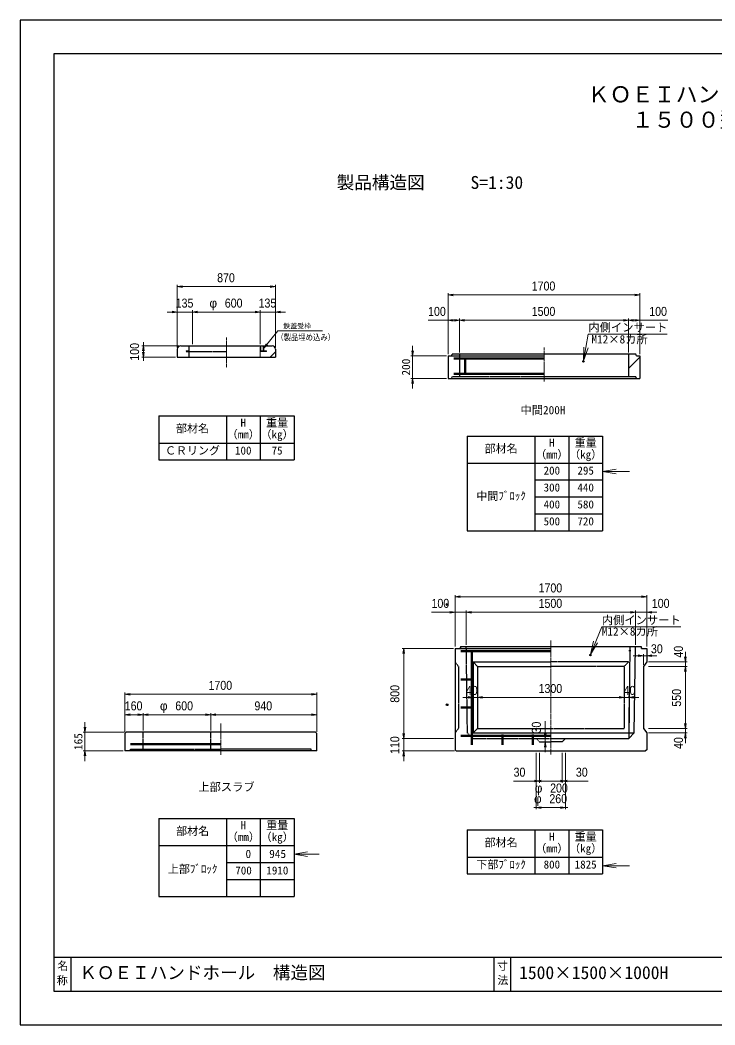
# Model space of a CAD drawing. Units: millimetres, scale not verified. Extents: x -210 to 210, y -148 to 148.
# Drawn here: x -210 to -4.6, y -148.5 to 148.5 of the extents above; entities that cross this region are included whole.
import ezdxf
from ezdxf.enums import TextEntityAlignment as Align

# ---------------------------------------------------------------- set-up
doc = ezdxf.new("R2010")
doc.units = ezdxf.units.MM
doc.header["$PDMODE"] = 32
doc.header["$PDSIZE"] = 0.5
doc.linetypes.add('USER1', pattern=[12.95, 6.35, -3.175, 0.25, -3.175])
doc.linetypes.add('USER2', pattern=[4.7625, 3.175, -1.5875])
doc.layers.add('0-0', color=7, linetype='Continuous')
for name, color, linetype, lineweight in [('0-1_0', 9, 'Continuous', 25), ('0-2_dims', 2, 'Continuous', 13), ('0-3_pen1実線', 4, 'Continuous', 13), ('0-4_pen2実線', 3, 'Continuous', 13), ('0-5_pen3実線', 7, 'Continuous', 25), ('0-6_pen4実線', 6, 'Continuous', 25), ('0-7_pen1一点', 4, 'USER1', 13), ('0-8_pen2破線', 3, 'USER2', 25), ('0-9_鉄筋１', 7, 'Continuous', 50), ('0-A_鉄筋２', 7, 'Continuous', 50)]:
    doc.layers.add(name, color=color, linetype=linetype, lineweight=lineweight)
doc.styles.add('ＭＳ ゴシック', font='')
doc.styles.add('ＭＳ Ｐゴシック', font='')
doc.styles.get('ＭＳ ゴシック').set_extended_font_data('MS Gothic')
doc.styles.get('ＭＳ Ｐゴシック').set_extended_font_data('MS PGothic')

# ---------------------------------------------------------------- blocks, each defined once
blk = doc.blocks.new('部分図 1')
at = {"layer": '0-1_0'}
blk.add_lwpolyline([(0, 0), (12600, 0), (12600, 8910), (0, 8910)], close=True, dxfattribs=at)
at = {"layer": '0-2_dims'}
for p, q in [((1394.07, 6006.59), (1394.07, 6561.54)), ((1394.07, 6546.54), (2264.07, 6546.54)), ((2264.07, 6021.59), (2264.07, 6561.54)), ((3796, 5948), (3796, 6487.95)), ((3796, 6472.95), (5496, 6472.95)), ((5496, 5948), (5496, 6487.95)), ((1394.07, 6006.59), (1394.07, 6336.54)), ((1529.07, 6036.59), (1529.07, 6336.54)), ((1529.07, 6036.59), (1529.07, 6336.54)), ((2129.07, 6036.59), (2129.07, 6336.54)), ((2129.07, 6036.59), (2129.07, 6336.54)), ((2264.07, 6006.59), (2264.07, 6336.54)), ((1394.07, 6321.54), (1304.07, 6321.54)), ((1529.07, 6321.54), (1394.07, 6321.54)), ((1529.07, 6321.54), (1619.07, 6321.54)), ((1529.07, 6321.54), (2129.07, 6321.54)), ((2129.07, 6321.54), (2039.07, 6321.54)), ((2129.07, 6321.54), (2264.07, 6321.54)), ((2264.07, 6321.54), (2354.07, 6321.54)), ((3796, 5948), (3796, 6262.95)), ((3896, 5963), (3896, 6262.95)), ((3896, 5963), (3896, 6262.95)), ((3896, 6247.95), (5396, 6247.95)), ((5396, 5963), (5396, 6262.95)), ((5396, 5963), (5396, 6262.95)), ((5496, 5948), (5496, 6262.95)), ((1409.07, 6021.59), (1079.13, 6021.59)), ((1094.13, 6021.59), (1094.13, 6053.41)), ((1094.13, 6021.59), (1094.13, 5921.59)), ((1379.07, 5921.59), (1079.13, 5921.59)), ((1094.13, 5921.59), (1094.13, 5889.78)), ((3857, 3354), (3857, 3811)), ((5557, 3796), (3857, 3796)), ((5557, 3354), (5557, 3811)), ((3857, 3659), (3648.36, 3659)), ((3857, 3354), (3857, 3674)), ((3857, 3659), (3957, 3659)), ((3957, 3369), (3957, 3674)), ((3957, 3369), (3957, 3674)), ((3957, 3659), (4047, 3659)), ((3957, 3659), (5457, 3659)), ((5457, 3659), (5367, 3659)), ((5457, 3369), (5457, 3674)), ((5457, 3369), (5457, 3674)), ((5457, 3659), (5557, 3659)), ((5557, 3354), (5557, 3674)), ((5557, 3659), (5647, 3659)), ((3842, 3339), (3387, 3339)), ((3402, 2539), (3402, 3339)), ((5900.3, 3219), (5900.3, 3309)), ((5527, 3273.11), (5437, 3273.11)), ((5527, 3194), (5527, 3288.11)), ((5527, 3273.11), (5557, 3273.11)), ((5557, 3234), (5557, 3288.11)), ((5557, 3273.11), (5647, 3273.11)), ((5572, 3219), (5915.3, 3219)), ((5900.3, 3179), (5900.3, 3219)), ((5572, 3179), (5915.3, 3179)), ((5572, 3179), (5915.3, 3179)), ((5900.3, 3179), (5900.3, 2629)), ((5900.3, 3179), (5900.3, 3089)), ((930, 2600), (930, 2947)), ((2630, 2600), (2630, 2947)), ((2630, 2932), (930, 2932)), ((4017, 2904), (3927, 2904)), ((4017, 2904), (4017, 2889)), ((4057, 2904), (4017, 2904)), ((4057, 2904), (4057, 2919)), ((4057, 2904), (5357, 2904)), ((4057, 2904), (4057, 2889)), ((4057, 2904), (4147, 2904)), ((5357, 2904), (5267, 2904)), ((5357, 2904), (5357, 2919)), ((5357, 2904), (5357, 2919)), ((5357, 2904), (5397, 2904)), ((5397, 2904), (5397, 2919)), ((5397, 2904), (5487, 2904)), ((930, 2600), (930, 2765.26)), ((1090, 2610), (1090, 2765.26)), ((1090, 2610), (1090, 2765.26)), ((1690, 2610), (1690, 2765.26)), ((1690, 2610), (1690, 2765.26)), ((2630, 2600), (2630, 2765.26)), ((930, 2750.26), (928.18, 2750.26)), ((1090, 2750.26), (930, 2750.26)), ((1090, 2750.26), (1690, 2750.26)), ((1090, 2750.26), (1091.82, 2750.26)), ((1690, 2750.26), (2630, 2750.26)), ((4657, 2539), (4657, 2693.09)), ((5900.3, 2629), (5900.3, 2719)), ((3402, 2539), (3402, 2629)), ((5572, 2629), (5915.3, 2629)), ((5572, 2629), (5915.3, 2629)), ((5572, 2589), (5915.3, 2589)), ((5900.3, 2629), (5900.3, 2589)), ((5900.3, 2589), (5900.3, 2499)), ((3842, 2539), (3387, 2539)), ((3842, 2539), (3387, 2539)), ((3402, 2539), (3402, 2429)), ((4657, 2539), (4642, 2539)), ((4657, 2509), (4642, 2509)), ((4657, 2509), (4657, 2539)), ((4657, 2509), (4657, 2419)), ((3852, 2429), (3387, 2429)), ((3402, 2429), (3402, 2339)), ((4577, 2414), (4577, 2147)), ((4577, 2414), (4577, 1912)), ((4607, 2414), (4607, 2147)), ((4607, 2414), (4607, 2147)), ((4807, 2414), (4807, 2147)), ((4807, 2414), (4807, 2147)), ((4837, 2414), (4837, 1912)), ((4837, 2414), (4837, 2147)), ((4607, 2162), (4517, 2162)), ((4607, 2162), (4807, 2162)), ((4807, 2162), (4897, 2162)), ((4577, 1927), (4557, 1927)), ((4577, 1927), (4837, 1927)), ((4837, 1927), (4857, 1927))]:
    blk.add_line(p, q, dxfattribs=at)
at = {"layer": '0-2_dims', "lineweight": 18}
for p, q in [((2330.09, 6154.95), (2681.55, 6154.95)), ((3481, 5933), (3481, 6023)), ((3781, 5933), (3466, 5933)), ((3481, 5933), (3481, 5733)), ((3781, 5733), (3466, 5733)), ((3481, 5733), (3481, 5643)), ((5165.7, 4908), (5405, 4908)), ((575, 2595), (575, 2685)), ((925, 2595), (560, 2595)), ((575, 2595), (575, 2430)), ((915, 2430), (560, 2430)), ((575, 2430), (575, 2340)), ((2430, 1514), (2651.93, 1514)), ((5165.7, 1411.94), (5405, 1411.94))]:
    blk.add_line(p, q, dxfattribs=at)
at = {"layer": '0-2_dims'}
for points in [[(1439.07, 6554.04), (1394.07, 6546.54), (1439.07, 6539.04)], [(2219.07, 6539.04), (2264.07, 6546.54), (2219.07, 6554.04)], [(3841, 6480.45), (3796, 6472.95), (3841, 6465.45)], [(5451, 6465.45), (5496, 6472.95), (5451, 6480.45)], [(1349.07, 6314.04), (1394.07, 6321.54), (1349.07, 6329.04)], [(1574.07, 6329.04), (1529.07, 6321.54), (1574.07, 6314.04)], [(1574.07, 6329.04), (1529.07, 6321.54), (1574.07, 6314.04)], [(2084.07, 6314.04), (2129.07, 6321.54), (2084.07, 6329.04)], [(2084.07, 6314.04), (2129.07, 6321.54), (2084.07, 6329.04)], [(2309.07, 6329.04), (2264.07, 6321.54), (2309.07, 6314.04)], [(3896, 6247.95), (3796, 6247.95), (3618.18, 6247.95)], [(3841, 6255.45), (3796, 6247.95), (3841, 6240.45)], [(3851, 6240.45), (3896, 6247.95), (3851, 6255.45)], [(3941, 6255.45), (3896, 6247.95), (3941, 6240.45)], [(5351, 6240.45), (5396, 6247.95), (5351, 6255.45)], [(5441, 6255.45), (5396, 6247.95), (5441, 6240.45)], [(5396, 6247.95), (5496, 6247.95), (5742.85, 6247.95)], [(5451, 6240.45), (5496, 6247.95), (5451, 6255.45)], [(2161.07, 5999.59), (2285.09, 6154.95), (2330.09, 6154.95)], [(1101.63, 5976.59), (1094.13, 6021.59), (1086.63, 5976.59)], [(2183.28, 6039.44), (2161.07, 5999.59), (2195.01, 6030.08)], [(1086.63, 5966.59), (1094.13, 5921.59), (1101.63, 5966.59)], [(3902, 3803.5), (3857, 3796), (3902, 3788.5)], [(5512, 3788.5), (5557, 3796), (5512, 3803.5)], [(3812, 3651.5), (3857, 3659), (3812, 3666.5)], [(4002, 3666.5), (3957, 3659), (4002, 3651.5)], [(4002, 3666.5), (3957, 3659), (4002, 3651.5)], [(5412, 3651.5), (5457, 3659), (5412, 3666.5)], [(5412, 3651.5), (5457, 3659), (5412, 3666.5)], [(5602, 3666.5), (5557, 3659), (5602, 3651.5)], [(3409.5, 3294), (3402, 3339), (3394.5, 3294)], [(5482, 3265.61), (5527, 3273.11), (5482, 3280.61)], [(5602, 3280.61), (5557, 3273.11), (5602, 3265.61)], [(5892.8, 3264), (5900.3, 3219), (5907.8, 3264)], [(5907.8, 3134), (5900.3, 3179), (5892.8, 3134)], [(5907.8, 3134), (5900.3, 3179), (5892.8, 3134)], [(975, 2939.5), (930, 2932), (975, 2924.5)], [(2585, 2924.5), (2630, 2932), (2585, 2939.5)], [(3972, 2896.5), (4017, 2904), (3972, 2911.5)], [(4102, 2911.5), (4057, 2904), (4102, 2896.5)], [(4102, 2911.5), (4057, 2904), (4102, 2896.5)], [(5312, 2896.5), (5357, 2904), (5312, 2911.5)], [(5312, 2896.5), (5357, 2904), (5312, 2911.5)], [(5442, 2911.5), (5397, 2904), (5442, 2896.5)], [(975, 2757.76), (930, 2750.26), (975, 2742.76)], [(1045, 2742.76), (1090, 2750.26), (1045, 2757.76)], [(1135, 2757.76), (1090, 2750.26), (1135, 2742.76)], [(1645, 2742.76), (1690, 2750.26), (1645, 2757.76)], [(1735, 2757.76), (1690, 2750.26), (1735, 2742.76)], [(2585, 2742.76), (2630, 2750.26), (2585, 2757.76)], [(5892.8, 2674), (5900.3, 2629), (5907.8, 2674)], [(5892.8, 2674), (5900.3, 2629), (5907.8, 2674)], [(3394.5, 2584), (3402, 2539), (3409.5, 2584)], [(3394.5, 2584), (3402, 2539), (3409.5, 2584)], [(4649.5, 2584), (4657, 2539), (4664.5, 2584)], [(5907.8, 2544), (5900.3, 2589), (5892.8, 2544)], [(4664.5, 2464), (4657, 2509), (4649.5, 2464)], [(3409.5, 2384), (3402, 2429), (3394.5, 2384)], [(4607, 2162), (4577, 2162), (4376.18, 2162)], [(4562, 2154.5), (4607, 2162), (4562, 2169.5)], [(4562, 2154.5), (4607, 2162), (4562, 2169.5)], [(4622, 2169.5), (4577, 2162), (4622, 2154.5)], [(4792, 2154.5), (4837, 2162), (4792, 2169.5)], [(4852, 2169.5), (4807, 2162), (4852, 2154.5)], [(4852, 2169.5), (4807, 2162), (4852, 2154.5)], [(4807, 2162), (4837, 2162), (5037.82, 2162)], [(4622, 1934.5), (4577, 1927), (4622, 1919.5)], [(4792, 1919.5), (4837, 1927), (4792, 1934.5)]]:
    blk.add_lwpolyline(points, dxfattribs=at)
at = {"layer": '0-2_dims', "lineweight": 18}
for points in [[(3473.5, 5978), (3481, 5933), (3488.5, 5978)], [(3488.5, 5688), (3481, 5733), (3473.5, 5688)], [(5285.7, 4928), (5165.7, 4908), (5285.7, 4888)], [(567.5, 2640), (575, 2595), (582.5, 2640)], [(582.5, 2385), (575, 2430), (567.5, 2385)], [(2550, 1534), (2430, 1514), (2550, 1494)], [(5285.7, 1431.94), (5165.7, 1411.94), (5285.7, 1391.94)]]:
    blk.add_lwpolyline(points, dxfattribs=at)
at = {"layer": '0-3_pen1実線'}
for p, q in [((2129.07, 5968.62), (2132.05, 5971.59)), ((2161.07, 6000.62), (2182.05, 6021.59)), ((2216.75, 5921.59), (2264.07, 5968.91)), ((5396, 5821.24), (5496, 5921.24))]:
    blk.add_line(p, q, dxfattribs=at)
at = {"layer": '0-4_pen2実線'}
for p, q in [((2129.07, 6009.09), (2129.07, 5971.59)), ((2129.07, 6009.09), (2135.07, 6009.09)), ((2185.07, 5971.59), (2129.07, 5971.59)), ((2129.07, 5971.59), (2129.07, 5921.59)), ((2155.07, 5977.59), (2135.07, 5977.59)), ((2155.07, 6021.59), (2155.07, 5977.59)), ((2161.07, 6021.59), (2161.07, 5977.59)), ((2185.07, 5977.59), (2161.07, 5977.59)), ((2185.07, 5977.59), (2185.07, 5971.59))]:
    blk.add_line(p, q, dxfattribs=at)
at = {"layer": '0-4_pen2実線', "linetype": 'USER2'}
blk.add_line((2135.07, 6009.09), (2135.07, 5977.59), dxfattribs=at)
at = {"layer": '0-5_pen3実線'}
for p, q in [((1394.07, 5991.59), (1394.07, 5921.59)), ((1424.07, 6021.59), (2234.07, 6021.59)), ((2264.07, 5991.59), (2264.07, 5921.59)), ((1394.07, 5921.59), (2264.07, 5921.59)), ((3796, 5933), (4646, 5933)), ((3796, 5933), (3796, 5733)), ((3826, 5933), (3831, 5948)), ((5461, 5948), (3831, 5948)), ((5396, 5948), (5396, 5748)), ((5466, 5933), (5461, 5948)), ((5466, 5933), (5496, 5933)), ((5496, 5933), (5496, 5733)), ((3796, 5733), (5496, 5733)), ((5461, 5748), (4646, 5748)), ((5466, 5733), (5461, 5748)), ((1829.07, 5399.86), (1829.07, 5009.86)), ((2129.07, 5399.86), (2129.07, 5009.86)), ((4565.7, 5222), (4565.7, 4382)), ((4865.7, 5222), (4865.7, 4382)), ((1229.07, 5159.86), (2429.07, 5159.86)), ((3965.7, 4982), (5165.7, 4982)), ((4565.7, 4832), (5165.7, 4832)), ((4565.7, 4682), (5165.7, 4682)), ((4565.7, 4532), (5165.7, 4532)), ((3857, 3339), (4707, 3339)), ((3857, 3339), (3857, 2439)), ((3907, 3354), (3902, 3339)), ((3902, 3339), (3907, 3354)), ((3907, 3354), (4707, 3354)), ((4707, 3354), (5507, 3354)), ((5407, 3354), (5397, 2539)), ((5447, 2589), (5457, 3354)), ((5507, 3354), (5512, 3339)), ((5512, 3339), (5507, 3354)), ((5512, 3339), (5557, 3339)), ((5557, 3339), (5557, 3219)), ((4017, 3219), (4707, 3219)), ((4017, 3219), (4017, 2589)), ((4057, 3179), (4017, 3219)), ((5557, 3219), (5527, 3179)), ((4057, 3179), (4707, 3179)), ((5527, 3179), (5527, 2629)), ((940, 2595), (930, 2585)), ((930, 2585), (930, 2430)), ((2620, 2595), (940, 2595)), ((2620, 2595), (2630, 2585)), ((2630, 2430), (2630, 2585)), ((4057, 2629), (4707, 2629)), ((5397, 2539), (5447, 2589)), ((5527, 2629), (5557, 2589)), ((5557, 2589), (5557, 2439)), ((4707, 2539), (5397, 2539)), ((4807, 2509), (4707, 2509)), ((4837, 2539), (4807, 2509)), ((2630, 2430), (930, 2430)), ((2580, 2445), (1780, 2445)), ((2585, 2430), (2580, 2445)), ((3857, 2439), (3867, 2429)), ((3867, 2429), (5547, 2429)), ((5557, 2439), (5547, 2429)), ((1830, 1830), (1830, 1140)), ((2130, 1830), (2130, 1140)), ((4565.7, 1728.74), (4565.7, 1338.74)), ((4865.7, 1728.74), (4865.7, 1338.74)), ((1230, 1590), (2430, 1590)), ((1830, 1440), (2430, 1440)), ((3965.7, 1488.74), (5165.7, 1488.74)), ((1830, 1290), (2430, 1290)), ((450, 600), (450, 300)), ((4350, 600), (4350, 300))]:
    blk.add_line(p, q, dxfattribs=at)
at = {"layer": '0-5_pen3実線', "lineweight": 13}
for points in [[(4996, 5889), (5039, 6126), (5739.5, 6126)], [(4997.74, 6010.64), (4996, 5889), (5037.1, 6003.5)], [(5057, 3285), (5158, 3530), (5858.5, 3530)], [(5084.25, 3403.57), (5057, 3285), (5121.23, 3388.32)]]:
    blk.add_lwpolyline(points, dxfattribs=at)
at = {"layer": '0-5_pen3実線'}
for points in [[(4057, 3179), (4057, 2629), (4017, 2589)], [(4017, 2589), (4707, 2589), (5447, 2589)]]:
    blk.add_lwpolyline(points, dxfattribs=at)
for centre in [(4996, 5883), (5057, 3279)]:
    blk.add_circle(centre, 6, dxfattribs=at)
for centre, start, end in [((1424.07, 5991.59), 90, 180), ((2234.07, 5991.59), 0, 90)]:
    blk.add_arc(centre, 30, start, end, dxfattribs=at)
for p in [(3786.61, 3727.9), (3786.61, 2838.71)]:
    blk.add_point(p, dxfattribs=at)
at = {"layer": '0-6_pen4実線'}
for p, q in [((1229.07, 5399.86), (2429.07, 5399.86)), ((1229.07, 5399.86), (1229.07, 5009.86)), ((2429.07, 5399.86), (2429.07, 5009.86)), ((3965.7, 5222), (5165.7, 5222)), ((3965.7, 5222), (3965.7, 4382)), ((5165.7, 5222), (5165.7, 4382)), ((1229.07, 5009.86), (2429.07, 5009.86)), ((3965.7, 4382), (5165.7, 4382)), ((1230, 1830), (2430, 1830)), ((1230, 1830), (1230, 1140)), ((2430, 1830), (2430, 1140)), ((3965.7, 1728.74), (5165.7, 1728.74)), ((3965.7, 1728.74), (3965.7, 1338.74)), ((5165.7, 1728.74), (5165.7, 1338.74)), ((3965.7, 1338.74), (5165.7, 1338.74)), ((1230, 1140), (2430, 1140)), ((300, 600), (12300, 600)), ((4200, 600), (4200, 300))]:
    blk.add_line(p, q, dxfattribs=at)
blk.add_lwpolyline([(300, 300), (12300, 300), (12300, 8610), (300, 8610)], close=True, dxfattribs=at)
at = {"layer": '0-7_pen1一点'}
for p, q in [((1829.07, 6095.67), (1829.07, 5828.04)), ((4646, 6006.72), (4646, 5704)), ((4707, 3410), (4707, 2396)), ((1780, 2394), (1780, 2673.88))]:
    blk.add_line(p, q, dxfattribs=at)
at = {"layer": '0-8_pen2破線'}
for p, q in [((1473.07, 5977.59), (1497.07, 5977.59)), ((1473.07, 5977.59), (1473.07, 5971.59)), ((1473.07, 5971.59), (1829.07, 5971.59)), ((1497.07, 6021.59), (1497.07, 5921.59)), ((3896, 5948), (3896, 5748)), ((3826, 5733), (3831, 5748)), ((4646, 5748), (3831, 5748)), ((3967, 2589), (3957, 3354)), ((3857, 3219), (3887, 3179)), ((5397, 3219), (4707, 3219)), ((5357, 3179), (5397, 3219)), ((3887, 3179), (3887, 2629)), ((5357, 3179), (4707, 3179)), ((5357, 3179), (5357, 2629)), ((5397, 2814), (5397, 2589)), ((1090, 2430), (1090, 2595)), ((1690, 2430), (1690, 2595)), ((3887, 2629), (3857, 2589)), ((4017, 2539), (3967, 2589)), ((4707, 2629), (5357, 2629)), ((4017, 2539), (4707, 2539)), ((4577, 2539), (4607, 2509)), ((4607, 2509), (4707, 2509)), ((975, 2430), (980, 2445)), ((980, 2445), (1780, 2445))]:
    blk.add_line(p, q, dxfattribs=at)
at = {"layer": '0-9_鉄筋１'}
for p, q in [((3946, 5918), (3946, 5763)), ((3946, 5908), (4646, 5908)), ((3946, 5773), (4646, 5773)), ((4007, 3324), (4007, 2534)), ((4007, 3314), (4707, 3314)), ((5406.51, 3314), (5407, 3314)), ((5407, 3324), (5407, 3314)), ((4007, 2564), (4707, 2564)), ((4277, 2574), (4277, 2534)), ((4547, 2574), (4547, 2534)), ((4867, 2539), (4867, 2534)), ((5137, 2539), (5137, 2534)), ((980, 2489), (1780, 2489))]:
    blk.add_line(p, q, dxfattribs=at)
at = {"layer": '0-A_鉄筋２'}
for p, q in [((3946, 5908), (3846, 5908)), ((3946, 5773), (3846, 5773)), ((4007, 3314), (3907, 3314)), ((3907, 3064), (4017, 3064)), ((3907, 2814), (4017, 2814)), ((5400.37, 2814), (5397, 2814)), ((4007, 2564), (3907, 2564)), ((4007, 2534), (4007, 2484)), ((4277, 2534), (4277, 2484)), ((4547, 2534), (4547, 2484))]:
    blk.add_line(p, q, dxfattribs=at)
at = {"layer": '0-2_dims', "color": 7, "style": 'ＭＳ Ｐゴシック'}
for s, height, width, p in [('870', 79.98, 0.9, (1747.25, 6561.54)), ('1700', 79.98, 0.9, (4536.91, 6487.95)), ('135', 79.98, 0.9, (1379.75, 6336.54)), ('600', 79.98, 0.9, (1815.43, 6336.54)), ('135', 79.98, 0.9, (2114.75, 6336.54)), ('100', 79.98, 0.9, (3618.18, 6262.95)), ('1500', 79.98, 0.9, (4536.91, 6262.95)), ('100', 79.98, 0.9, (5579.21, 6262.95)), ('（製品埋め込み）', 54.61, 0.85, (2272.6, 6053.39)), ('1700', 79.98, 0.9, (4597.91, 3811)), ('100', 79.98, 0.9, (3648.36, 3674)), ('1500', 79.98, 0.9, (4597.91, 3674)), ('100', 79.98, 0.9, (5602, 3674)), ('30', 79.98, 0.9, (5594.24, 3271.07)), ('1700', 79.98, 0.9, (1670.91, 2947)), ('40', 79.98, 0.9, (3952.84, 2901.95)), ('1300', 79.98, 0.9, (4597.91, 2919)), ('40', 79.98, 0.9, (5352.07, 2901.95)), ('160', 79.98, 0.9, (928.18, 2765.26)), ('600', 79.98, 0.9, (1376.36, 2765.26)), ('940', 79.98, 0.9, (2078.18, 2765.26)), ('30', 79.98, 0.9, (4376.18, 2177)), ('30', 79.98, 0.9, (4928.73, 2177)), ('200', 79.98, 0.9, (4700.36, 2036.45)), ('260', 79.98, 0.9, (4693.36, 1942))]:
    blk.add_text(s, height=height, dxfattribs=dict(at, width=width)).set_placement(p, align=Align.BOTTOM_LEFT)
for s, height, p in [('φ', 79.98, (1679.07, 6336.54)), ('鉄蓋受枠', 44.11, (2334.37, 6161.49)), ('φ', 79.98, (1240, 2765.26)), ('φ', 79.98, (4564, 2036.45)), ('φ', 79.98, (4557, 1942))]:
    blk.add_text(s, height=height, dxfattribs=at).set_placement(p, align=Align.BOTTOM_LEFT)
at = {"layer": '0-2_dims', "color": 7, "style": 'ＭＳ Ｐゴシック', "width": 0.9}
for s, p in [('100', (1079.13, 5889.78)), ('40', (5901.84, 3256.89)), ('800', (3387, 2857.18)), ('550', (5885.3, 2822.18)), ('30', (4642, 2584)), ('110', (3387, 2402.18)), ('40', (5901.84, 2446.89))]:
    blk.add_text(s, height=79.98, rotation=90, dxfattribs=at).set_placement(p, align=Align.BOTTOM_LEFT)
at = {"layer": '0-2_dims', "color": 7, "style": 'ＭＳ ゴシック'}
for s, p in [('200', (3480.5, 5758)), ('165', (574.5, 2437.5))]:
    blk.add_text(s, height=73.31, rotation=90, dxfattribs=at).set_placement(p, align=Align.BOTTOM_LEFT)
at = {"layer": '0-5_pen3実線', "style": 'ＭＳ ゴシック'}
for s, height, p in [('\u3000製品構造図\u3000', 114.4, (2651.46, 7378.74)), ('S=1:30', 114.4, (3994.1, 7378.74)), ('内側インサート', 73.31, (5039.5, 6126.5)), ('M12×8カ所', 73.31, (5066.72, 6020.97)), ('中間200H', 73.31, (4437, 5393)), ('H', 71.47, (1954.7, 5283.62)), ('重量', 71.47, (2181.59, 5283.62)), ('部材名', 71.47, (1382.84, 5231.12)), ('（mm）', 71.49, (1832.8, 5178.61)), ('（kg）', 71.49, (2132.8, 5178.61)), ('H', 71.47, (4691.33, 5105.75)), ('重量', 71.47, (4918.22, 5105.76)), ('ＣＲリング', 71.46, (1285.37, 5036.13)), ('100', 71.47, (1905.96, 5036.12)), ('75', 71.44, (2230.34, 5036.14)), ('部材名', 71.47, (4119.47, 5053.26)), ('（mm）', 71.49, (4569.43, 5000.74)), ('（kg）', 71.49, (4869.43, 5000.74)), ('200', 71.47, (4642.59, 4858.26)), ('295', 71.47, (4942.59, 4858.26)), ('中間ﾌﾞﾛｯｸ', 71.48, (4046.34, 4633.25)), ('300', 71.47, (4642.59, 4708.26)), ('440', 71.46, (4942.6, 4708.27)), ('400', 71.46, (4642.6, 4558.27)), ('580', 71.48, (4942.58, 4558.25)), ('500', 71.47, (4642.59, 4408.26)), ('720', 71.48, (4942.58, 4408.25)), ('内側インサート', 73.31, (5158.5, 3530.5)), ('M12×8カ所', 73.31, (5158, 3430)), ('上部スラブ', 73.31, (1580, 2051)), ('H', 71.47, (1955.63, 1713.75)), ('重量', 71.47, (2182.52, 1713.76)), ('部材名', 71.47, (1383.77, 1661.26)), ('（mm）', 71.49, (1833.73, 1608.74)), ('（kg）', 71.49, (2133.73, 1608.74)), ('H', 71.47, (4691.33, 1612.49)), ('重量', 71.47, (4918.22, 1612.5)), ('部材名', 71.47, (4119.47, 1560)), ('（mm）', 71.49, (4569.43, 1507.48)), ('（kg）', 71.49, (4869.43, 1507.48)), ('0', 73.31, (1999, 1458)), ('945', 73.31, (2209, 1458)), ('上部ﾌﾞﾛｯｸ', 71.48, (1310.64, 1325.25)), ('下部ﾌﾞﾛｯｸ', 71.48, (4046.34, 1364.99)), ('800', 71.47, (4642.59, 1365)), ('1825', 71.47, (4918.21, 1365)), ('700', 71.48, (1908.71, 1312.35)), ('1910', 71.45, (2184.37, 1312.37)), ('名', 71.47, (330.86, 466.05)), ('ＫＯＥＩハンドホール\u3000構造図', 114.4, (525, 372)), ('寸', 71.38, (4229.1, 466.63)), ('1500×1500×1000H', 114.4, (4425, 372.01)), ('称', 71.43, (325.72, 337.31)), ('法', 71.44, (4232.55, 339.37))]:
    blk.add_text(s, height=height, dxfattribs=at).set_placement(p, align=Align.BOTTOM_LEFT)
at = {"layer": '0-6_pen4実線', "style": 'ＭＳ ゴシック'}
for s, p in [('\u3000ＫＯＥＩハンドホール構造図\u3000', (4837.55, 8137.5)), ('１５００型シリーズ', (5422.51, 7912.5))]:
    blk.add_text(s, height=143, dxfattribs=at).set_placement(p, align=Align.BOTTOM_LEFT)

msp = doc.modelspace()

# ---------------------------------------------------------------- block references
at = {"layer": '0-0', "xscale": 0.0333333, "yscale": 0.0333333}
msp.add_blockref('部分図 1', (-210, -148.5), dxfattribs=at)

doc.saveas('drawing.dxf')
